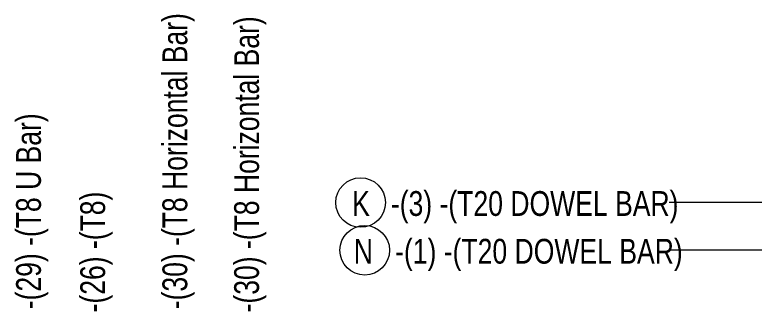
# Model space of a CAD drawing. Header units: millimetres. Extents: x 12965 to 23528, y -2876 to 5874.
# Drawn here: x 13112 to 16092, y 4043 to 5239 of the extents above; entities that cross this region are included whole.
import ezdxf

# ---------------------------------------------------------------- set-up
doc = ezdxf.new("R2010")
doc.units = ezdxf.units.MM
doc.layers.add('S-RBAR-IDEN', color=171, linetype='Continuous', lineweight=9)
doc.styles.add('Nirmala UI Semilight', font='NirmalaS.ttf', dxfattribs={"width": 0.8, "height": 100})

# ---------------------------------------------------------------- blocks, each defined once
blk = doc.blocks.new('M_Rebar Tag_rfa MARK - ARROW-794226-Elevation Front 1')
at = {"layer": 'S-RBAR-IDEN'}
blk.add_circle((14348.7, 3936.5), 100, dxfattribs=at)

msp = doc.modelspace()

# ---------------------------------------------------------------- linework, layer by layer
at = {"layer": 'S-RBAR-IDEN'}
for p, q in [((16596.2, 4481.4), (15749.4, 4481.4)), ((16270.5, 4288.7), (15749.4, 4288.7))]:
    msp.add_line(p, q, dxfattribs=at)

# ---------------------------------------------------------------- block references
for p in [(156.5, 544.8), (173.4, 352.2)]:
    msp.add_blockref('M_Rebar Tag_rfa MARK - ARROW-794226-Elevation Front 1', p, dxfattribs=at)

# ---------------------------------------------------------------- texts
at = {"layer": 'S-RBAR-IDEN', "char_height": 100, "attachment_point": 1, "rotation": 90, "style": 'Nirmala UI Semilight'}
for s, insert, width in [('-(30) -(T8 Horizontal Bar)', (13706.8, 4050.8), 1459.713), ('-(30) -(T8 Horizontal Bar)', (13995.9, 4038), 1459.713), ('-(29) -(T8 U Bar)', (13117.1, 4050.8), 944.067), ('-(26) -(T8)', (13375.7, 4038), 584.911)]:
    msp.add_mtext(s, dxfattribs=dict(at, insert=insert, width=width))
at = {"layer": 'S-RBAR-IDEN', "char_height": 100, "attachment_point": 1, "style": 'Nirmala UI Semilight'}
for s, insert, width in [('-(3) -(T20 DOWEL BAR)', (14627.4, 4527.4), 1357.097), ('K', (14471.3, 4527.4), 74.397), ('N', (14477.7, 4334.8), 100.051), ('-(1) -(T20 DOWEL BAR)', (14644.4, 4334.8), 1336.573)]:
    msp.add_mtext(s, dxfattribs=dict(at, insert=insert, width=width))

doc.saveas('drawing.dxf')
